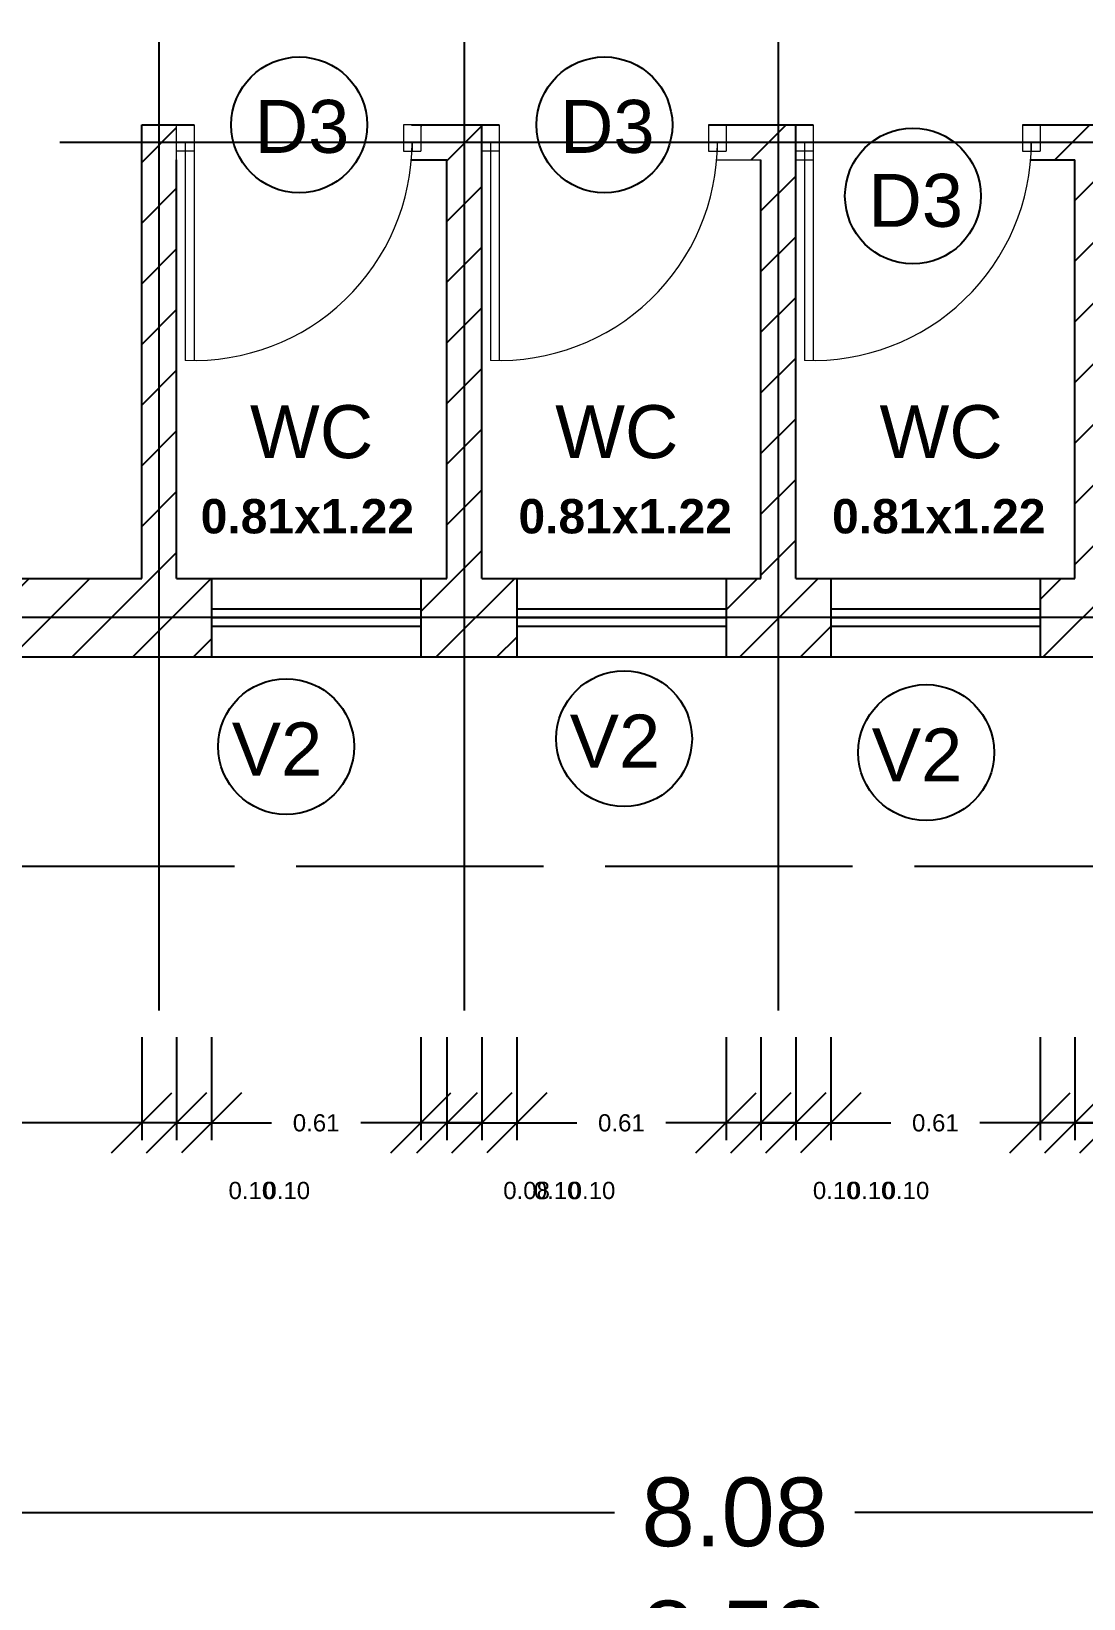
# Model space of a CAD drawing. Header units: metres. Extents: x 428 to 3974, y -4076 to 3914.
# Drawn here: x 916.366 to 919.43, y -376.481 to -371.915 of the extents above; entities that cross this region are included whole.
import ezdxf

# ---------------------------------------------------------------- set-up
doc = ezdxf.new("R2010")
doc.units = ezdxf.units.M
doc.header["$MEASUREMENT"] = 0
doc.header["$PDMODE"] = 2
doc.linetypes.add('ACAD_ISO02W100', pattern=[15, 12, -3])
doc.linetypes.add('CONTINOUS', pattern=[0])
for name, color, linetype in [('Dimension', 7, 'Continuous'), ('Frame', 7, 'Continuous'), ('Roof', 221, 'CONTINOUS'), ('trench', 7, 'Continuous'), ('wall', 150, 'Continuous'), ('window', 2, 'Continuous')]:
    doc.layers.add(name, color=color, linetype=linetype)
doc.layers.add('Doors', color=3, linetype='Continuous', lineweight=20)
doc.styles.add('labor camp', font='arial.ttf')
doc.dimstyles.new('1@100', dxfattribs={"dimtxt": 0.2, "dimasz": 0.175, "dimexe": 0.18, "dimexo": 0.0625, "dimgap": 0.09, "dimtad": 0, "dimtih": 1, "dimtoh": 1, "dimzin": 0, "dimdsep": 46, "dimtxsty": 'labor camp', "dimblk": 'OBLIQUE', "dimcen": 0.09, "dimadec": 0, "dimazin": 0, "dimtfac": 1, "dimtofl": 0, "dimtmove": 1, "dimatfit": 3, "dimfxl": 0.525, "dimfxlon": 1, "dimtolj": 1, "dimtzin": 0, "dimarcsym": 0})
doc.dimstyles.new('Copy of 1@50', dxfattribs={"dimtxt": 0.05, "dimasz": 0.175, "dimexe": 0.05, "dimexo": 0.0625, "dimgap": 0.09, "dimtad": 0, "dimtih": 1, "dimtoh": 1, "dimzin": 0, "dimdsep": 46, "dimtxsty": 'labor camp', "dimblk": 'OBLIQUE', "dimcen": 0.09, "dimadec": 0, "dimazin": 0, "dimtfac": 1, "dimtofl": 0, "dimtmove": 1, "dimatfit": 3, "dimfxl": 0.25, "dimfxlon": 1, "dimtolj": 1, "dimtzin": 0, "dimarcsym": 0})

# ---------------------------------------------------------------- blocks, each defined once
blk = doc.blocks.new('_Oblique')
at = {"color": 0, "linetype": 'ByBlock', "lineweight": -2}
blk.add_line((-0.5, -0.5), (0.5, 0.5), dxfattribs=at)
blk = doc.blocks.new('*D197')
at = {"layer": 'Defpoints', "color": 0, "transparency": 16777216}
for p in [(914.1475, -373.7373), (922.6816, -373.7373), (922.6816, -376.5882)]:
    blk.add_point(p, dxfattribs=at)
at = {"layer": 'window', "color": 0, "lineweight": -2, "transparency": 16777216}
for p, q in [((914.1475, -376.0632), (914.1475, -376.7682)), ((922.6816, -376.0632), (922.6816, -376.7682)), ((914.1475, -376.5882), (918.0646, -376.5882)), ((922.6816, -376.5882), (918.7644, -376.5882))]:
    blk.add_line(p, q, dxfattribs=at)
at = {"layer": 'window', "color": 0, "lineweight": -2, "transparency": 16777216, "xscale": 0.175, "yscale": 0.175, "zscale": 0.175, "rotation": 180}
blk.add_blockref('_Oblique', (914.1475, -376.5882), dxfattribs=at)
at = {"layer": 'window', "color": 0, "lineweight": -2, "transparency": 16777216, "xscale": 0.175, "yscale": 0.175, "zscale": 0.175}
blk.add_blockref('_Oblique', (922.6816, -376.5882), dxfattribs=at)
at = {"layer": 'window', "color": 0, "lineweight": 5, "transparency": 16777216, "insert": (918.4145, -376.5882), "char_height": 0.2, "attachment_point": 5, "style": 'labor camp'}
blk.add_mtext('\\A1;8.53', dxfattribs=at)
blk = doc.blocks.new('*D198')
at = {"layer": 'Defpoints', "color": 0, "transparency": 16777216}
for p in [(914.3761, -373.5087), (922.453, -373.5087), (922.453, -376.2296)]:
    blk.add_point(p, dxfattribs=at)
at = {"layer": 'window', "color": 0, "lineweight": -2, "transparency": 16777216}
for p, q in [((914.3761, -375.7046), (914.3761, -376.4096)), ((922.453, -375.7046), (922.453, -376.4096)), ((914.3761, -376.2296), (918.0644, -376.2296)), ((922.453, -376.2296), (918.7646, -376.2296))]:
    blk.add_line(p, q, dxfattribs=at)
at = {"layer": 'window', "color": 0, "lineweight": -2, "transparency": 16777216, "xscale": 0.175, "yscale": 0.175, "zscale": 0.175, "rotation": 180}
blk.add_blockref('_Oblique', (914.3761, -376.2296), dxfattribs=at)
at = {"layer": 'window', "color": 0, "lineweight": -2, "transparency": 16777216, "xscale": 0.175, "yscale": 0.175, "zscale": 0.175}
blk.add_blockref('_Oblique', (922.453, -376.2296), dxfattribs=at)
at = {"layer": 'window', "color": 0, "lineweight": 5, "transparency": 16777216, "insert": (918.4145, -376.2296), "char_height": 0.2, "attachment_point": 5, "style": 'labor camp'}
blk.add_mtext('\\A1;8.08', dxfattribs=at)
blk = doc.blocks.new('*D199')
at = {"layer": 'Defpoints', "color": 0, "transparency": 16777216}
for p in [(913.5375, -374.3473), (923.2916, -374.3473), (923.2916, -376.8908)]:
    blk.add_point(p, dxfattribs=at)
at = {"layer": 'window', "color": 0, "lineweight": -2, "transparency": 16777216}
for p, q in [((913.5375, -376.3658), (913.5375, -377.0708)), ((923.2916, -376.3658), (923.2916, -377.0708)), ((913.5375, -376.8908), (918.064, -376.8908)), ((923.2916, -376.8908), (918.765, -376.8908))]:
    blk.add_line(p, q, dxfattribs=at)
at = {"layer": 'window', "color": 0, "lineweight": -2, "transparency": 16777216, "xscale": 0.175, "yscale": 0.175, "zscale": 0.175, "rotation": 180}
blk.add_blockref('_Oblique', (913.5375, -376.8908), dxfattribs=at)
at = {"layer": 'window', "color": 0, "lineweight": -2, "transparency": 16777216, "xscale": 0.175, "yscale": 0.175, "zscale": 0.175}
blk.add_blockref('_Oblique', (923.2916, -376.8908), dxfattribs=at)
at = {"layer": 'window', "color": 0, "lineweight": 5, "transparency": 16777216, "insert": (918.4145, -376.8908), "char_height": 0.2, "attachment_point": 5, "style": 'labor camp'}
blk.add_mtext('\\A1;9.75', dxfattribs=at)
blk = doc.blocks.new('*D314')
at = {"layer": 'Defpoints', "color": 0, "transparency": 16777216}
for p in [(914.3761, -373.5087), (916.6874, -373.5087), (916.6874, -375.0951)]:
    blk.add_point(p, dxfattribs=at)
at = {"layer": 'trench', "color": 0, "lineweight": -2, "transparency": 16777216}
for p, q in [((914.3761, -374.8451), (914.3761, -375.1451)), ((916.6874, -374.8451), (916.6874, -375.1451)), ((914.3761, -375.0951), (915.3812, -375.0951)), ((916.6874, -375.0951), (915.6823, -375.0951))]:
    blk.add_line(p, q, dxfattribs=at)
at = {"layer": 'trench', "color": 0, "lineweight": -2, "transparency": 16777216, "xscale": 0.175, "yscale": 0.175, "zscale": 0.175, "rotation": 180}
blk.add_blockref('_Oblique', (914.3761, -375.0951), dxfattribs=at)
at = {"layer": 'trench', "color": 0, "lineweight": -2, "transparency": 16777216, "xscale": 0.175, "yscale": 0.175, "zscale": 0.175}
blk.add_blockref('_Oblique', (916.6874, -375.0951), dxfattribs=at)
at = {"layer": 'trench', "color": 0, "transparency": 16777216, "insert": (915.5318, -375.0951), "char_height": 0.05, "attachment_point": 5, "style": 'labor camp'}
blk.add_mtext('\\A1;2.31', dxfattribs=at)
blk = doc.blocks.new('*D315')
at = {"layer": 'Defpoints', "color": 0, "transparency": 16777216}
for p in [(916.6874, -373.5087), (916.789, -373.5087), (916.789, -375.0951)]:
    blk.add_point(p, dxfattribs=at)
at = {"layer": 'trench', "color": 0, "lineweight": -2, "transparency": 16777216}
for p, q in [((916.6874, -374.8451), (916.6874, -375.1451)), ((916.789, -374.8451), (916.789, -375.1451)), ((916.6874, -375.0951), (916.5124, -375.0951)), ((916.789, -375.0951), (916.964, -375.0951))]:
    blk.add_line(p, q, dxfattribs=at)
at = {"layer": 'trench', "color": 0, "lineweight": -2, "transparency": 16777216, "xscale": 0.175, "yscale": 0.175, "zscale": 0.175}
blk.add_blockref('_Oblique', (916.6874, -375.0951), dxfattribs=at)
at = {"layer": 'trench', "color": 0, "lineweight": -2, "transparency": 16777216, "xscale": 0.175, "yscale": 0.175, "zscale": 0.175, "rotation": 180}
blk.add_blockref('_Oblique', (916.789, -375.0951), dxfattribs=at)
at = {"layer": 'trench', "color": 0, "transparency": 16777216, "insert": (917.0082, -375.2922), "char_height": 0.05, "attachment_point": 5, "style": 'labor camp'}
blk.add_mtext('\\A1;0.10', dxfattribs=at)
blk = doc.blocks.new('*D316')
at = {"layer": 'Defpoints', "color": 0, "transparency": 16777216}
for p in [(916.789, -373.5087), (916.8906, -373.5087), (916.8906, -375.0951)]:
    blk.add_point(p, dxfattribs=at)
at = {"layer": 'trench', "color": 0, "lineweight": -2, "transparency": 16777216}
for p, q in [((916.789, -374.8451), (916.789, -375.1451)), ((916.8906, -374.8451), (916.8906, -375.1451)), ((916.789, -375.0951), (916.614, -375.0951)), ((916.8906, -375.0951), (917.0656, -375.0951))]:
    blk.add_line(p, q, dxfattribs=at)
at = {"layer": 'trench', "color": 0, "lineweight": -2, "transparency": 16777216, "xscale": 0.175, "yscale": 0.175, "zscale": 0.175}
blk.add_blockref('_Oblique', (916.789, -375.0951), dxfattribs=at)
at = {"layer": 'trench', "color": 0, "lineweight": -2, "transparency": 16777216, "xscale": 0.175, "yscale": 0.175, "zscale": 0.175, "rotation": 180}
blk.add_blockref('_Oblique', (916.8906, -375.0951), dxfattribs=at)
at = {"layer": 'trench', "color": 0, "transparency": 16777216, "insert": (917.1098, -375.2922), "char_height": 0.05, "attachment_point": 5, "style": 'labor camp'}
blk.add_mtext('\\A1;0.10', dxfattribs=at)
blk = doc.blocks.new('*D317')
at = {"layer": 'Defpoints', "color": 0, "transparency": 16777216}
for p in [(916.8906, -373.5087), (917.5002, -373.5087), (917.5002, -375.0951)]:
    blk.add_point(p, dxfattribs=at)
at = {"layer": 'trench', "color": 0, "lineweight": -2, "transparency": 16777216}
for p, q in [((916.8906, -374.8451), (916.8906, -375.1451)), ((917.5002, -374.8451), (917.5002, -375.1451)), ((916.8906, -375.0951), (917.0453, -375.0951)), ((917.5002, -375.0951), (917.3455, -375.0951))]:
    blk.add_line(p, q, dxfattribs=at)
at = {"layer": 'trench', "color": 0, "lineweight": -2, "transparency": 16777216, "xscale": 0.175, "yscale": 0.175, "zscale": 0.175, "rotation": 180}
blk.add_blockref('_Oblique', (916.8906, -375.0951), dxfattribs=at)
at = {"layer": 'trench', "color": 0, "lineweight": -2, "transparency": 16777216, "xscale": 0.175, "yscale": 0.175, "zscale": 0.175}
blk.add_blockref('_Oblique', (917.5002, -375.0951), dxfattribs=at)
at = {"layer": 'trench', "color": 0, "transparency": 16777216, "insert": (917.1954, -375.0951), "char_height": 0.05, "attachment_point": 5, "style": 'labor camp'}
blk.add_mtext('\\A1;0.61', dxfattribs=at)
blk = doc.blocks.new('*D318')
at = {"layer": 'Defpoints', "color": 0, "transparency": 16777216}
for p in [(917.5002, -373.5087), (917.5764, -373.5087), (917.5764, -375.0951)]:
    blk.add_point(p, dxfattribs=at)
at = {"layer": 'trench', "color": 0, "lineweight": -2, "transparency": 16777216}
for p, q in [((917.5002, -374.8451), (917.5002, -375.1451)), ((917.5764, -374.8451), (917.5764, -375.1451)), ((917.5002, -375.0951), (917.3252, -375.0951)), ((917.5764, -375.0951), (917.7514, -375.0951))]:
    blk.add_line(p, q, dxfattribs=at)
at = {"layer": 'trench', "color": 0, "lineweight": -2, "transparency": 16777216, "xscale": 0.175, "yscale": 0.175, "zscale": 0.175}
blk.add_blockref('_Oblique', (917.5002, -375.0951), dxfattribs=at)
at = {"layer": 'trench', "color": 0, "lineweight": -2, "transparency": 16777216, "xscale": 0.175, "yscale": 0.175, "zscale": 0.175, "rotation": 180}
blk.add_blockref('_Oblique', (917.5764, -375.0951), dxfattribs=at)
at = {"layer": 'trench', "color": 0, "transparency": 16777216, "insert": (917.8083, -375.2922), "char_height": 0.05, "attachment_point": 5, "style": 'labor camp'}
blk.add_mtext('\\A1;0.08', dxfattribs=at)
blk = doc.blocks.new('*D319')
at = {"layer": 'Defpoints', "color": 0, "transparency": 16777216}
for p in [(917.5764, -373.5087), (917.678, -373.5087), (917.678, -375.0951)]:
    blk.add_point(p, dxfattribs=at)
at = {"layer": 'trench', "color": 0, "lineweight": -2, "transparency": 16777216}
for p, q in [((917.5764, -374.8451), (917.5764, -375.1451)), ((917.678, -374.8451), (917.678, -375.1451)), ((917.5764, -375.0951), (917.4014, -375.0951)), ((917.678, -375.0951), (917.853, -375.0951))]:
    blk.add_line(p, q, dxfattribs=at)
at = {"layer": 'trench', "color": 0, "lineweight": -2, "transparency": 16777216, "xscale": 0.175, "yscale": 0.175, "zscale": 0.175}
blk.add_blockref('_Oblique', (917.5764, -375.0951), dxfattribs=at)
at = {"layer": 'trench', "color": 0, "lineweight": -2, "transparency": 16777216, "xscale": 0.175, "yscale": 0.175, "zscale": 0.175, "rotation": 180}
blk.add_blockref('_Oblique', (917.678, -375.0951), dxfattribs=at)
at = {"layer": 'trench', "color": 0, "transparency": 16777216, "insert": (917.8972, -375.2922), "char_height": 0.05, "attachment_point": 5, "style": 'labor camp'}
blk.add_mtext('\\A1;0.10', dxfattribs=at)
blk = doc.blocks.new('*D320')
at = {"layer": 'Defpoints', "color": 0, "transparency": 16777216}
for p in [(917.678, -373.5087), (917.7796, -373.5087), (917.7796, -375.0951)]:
    blk.add_point(p, dxfattribs=at)
at = {"layer": 'trench', "color": 0, "lineweight": -2, "transparency": 16777216}
for p, q in [((917.678, -374.8451), (917.678, -375.1451)), ((917.7796, -374.8451), (917.7796, -375.1451)), ((917.678, -375.0951), (917.503, -375.0951)), ((917.7796, -375.0951), (917.9546, -375.0951))]:
    blk.add_line(p, q, dxfattribs=at)
at = {"layer": 'trench', "color": 0, "lineweight": -2, "transparency": 16777216, "xscale": 0.175, "yscale": 0.175, "zscale": 0.175}
blk.add_blockref('_Oblique', (917.678, -375.0951), dxfattribs=at)
at = {"layer": 'trench', "color": 0, "lineweight": -2, "transparency": 16777216, "xscale": 0.175, "yscale": 0.175, "zscale": 0.175, "rotation": 180}
blk.add_blockref('_Oblique', (917.7796, -375.0951), dxfattribs=at)
at = {"layer": 'trench', "color": 0, "transparency": 16777216, "insert": (917.9988, -375.2922), "char_height": 0.05, "attachment_point": 5, "style": 'labor camp'}
blk.add_mtext('\\A1;0.10', dxfattribs=at)
blk = doc.blocks.new('*D321')
at = {"layer": 'Defpoints', "color": 0, "transparency": 16777216}
for p in [(917.7796, -373.5087), (918.3891, -373.5087), (918.3891, -375.0951)]:
    blk.add_point(p, dxfattribs=at)
at = {"layer": 'trench', "color": 0, "lineweight": -2, "transparency": 16777216}
for p, q in [((917.7796, -374.8451), (917.7796, -375.1451)), ((918.3891, -374.8451), (918.3891, -375.1451)), ((917.7796, -375.0951), (917.9342, -375.0951)), ((918.3891, -375.0951), (918.2345, -375.0951))]:
    blk.add_line(p, q, dxfattribs=at)
at = {"layer": 'trench', "color": 0, "lineweight": -2, "transparency": 16777216, "xscale": 0.175, "yscale": 0.175, "zscale": 0.175, "rotation": 180}
blk.add_blockref('_Oblique', (917.7796, -375.0951), dxfattribs=at)
at = {"layer": 'trench', "color": 0, "lineweight": -2, "transparency": 16777216, "xscale": 0.175, "yscale": 0.175, "zscale": 0.175}
blk.add_blockref('_Oblique', (918.3891, -375.0951), dxfattribs=at)
at = {"layer": 'trench', "color": 0, "transparency": 16777216, "insert": (918.0844, -375.0951), "char_height": 0.05, "attachment_point": 5, "style": 'labor camp'}
blk.add_mtext('\\A1;0.61', dxfattribs=at)
blk = doc.blocks.new('*D322')
at = {"layer": 'Defpoints', "color": 0, "transparency": 16777216}
for p in [(918.3891, -373.5087), (918.4907, -373.5087), (918.4907, -375.0951)]:
    blk.add_point(p, dxfattribs=at)
at = {"layer": 'trench', "color": 0, "lineweight": -2, "transparency": 16777216}
for p, q in [((918.3891, -374.8451), (918.3891, -375.1451)), ((918.4907, -374.8451), (918.4907, -375.1451)), ((918.3891, -375.0951), (918.2141, -375.0951)), ((918.4907, -375.0951), (918.6657, -375.0951))]:
    blk.add_line(p, q, dxfattribs=at)
at = {"layer": 'trench', "color": 0, "lineweight": -2, "transparency": 16777216, "xscale": 0.175, "yscale": 0.175, "zscale": 0.175}
blk.add_blockref('_Oblique', (918.3891, -375.0951), dxfattribs=at)
at = {"layer": 'trench', "color": 0, "lineweight": -2, "transparency": 16777216, "xscale": 0.175, "yscale": 0.175, "zscale": 0.175, "rotation": 180}
blk.add_blockref('_Oblique', (918.4907, -375.0951), dxfattribs=at)
at = {"layer": 'trench', "color": 0, "transparency": 16777216, "insert": (918.7099, -375.2922), "char_height": 0.05, "attachment_point": 5, "style": 'labor camp'}
blk.add_mtext('\\A1;0.10', dxfattribs=at)
blk = doc.blocks.new('*D323')
at = {"layer": 'Defpoints', "color": 0, "transparency": 16777216}
for p in [(918.4907, -373.5087), (918.5923, -373.5087), (918.5923, -375.0951)]:
    blk.add_point(p, dxfattribs=at)
at = {"layer": 'trench', "color": 0, "lineweight": -2, "transparency": 16777216}
for p, q in [((918.4907, -374.8451), (918.4907, -375.1451)), ((918.5923, -374.8451), (918.5923, -375.1451)), ((918.4907, -375.0951), (918.3157, -375.0951)), ((918.5923, -375.0951), (918.7673, -375.0951))]:
    blk.add_line(p, q, dxfattribs=at)
at = {"layer": 'trench', "color": 0, "lineweight": -2, "transparency": 16777216, "xscale": 0.175, "yscale": 0.175, "zscale": 0.175}
blk.add_blockref('_Oblique', (918.4907, -375.0951), dxfattribs=at)
at = {"layer": 'trench', "color": 0, "lineweight": -2, "transparency": 16777216, "xscale": 0.175, "yscale": 0.175, "zscale": 0.175, "rotation": 180}
blk.add_blockref('_Oblique', (918.5923, -375.0951), dxfattribs=at)
at = {"layer": 'trench', "color": 0, "transparency": 16777216, "insert": (918.8115, -375.2922), "char_height": 0.05, "attachment_point": 5, "style": 'labor camp'}
blk.add_mtext('\\A1;0.10', dxfattribs=at)
blk = doc.blocks.new('*D324')
at = {"layer": 'Defpoints', "color": 0, "transparency": 16777216}
for p in [(918.5923, -373.5087), (918.6939, -373.5087), (918.6939, -375.0951)]:
    blk.add_point(p, dxfattribs=at)
at = {"layer": 'trench', "color": 0, "lineweight": -2, "transparency": 16777216}
for p, q in [((918.5923, -374.8451), (918.5923, -375.1451)), ((918.6939, -374.8451), (918.6939, -375.1451)), ((918.5923, -375.0951), (918.4173, -375.0951)), ((918.6939, -375.0951), (918.8689, -375.0951))]:
    blk.add_line(p, q, dxfattribs=at)
at = {"layer": 'trench', "color": 0, "lineweight": -2, "transparency": 16777216, "xscale": 0.175, "yscale": 0.175, "zscale": 0.175}
blk.add_blockref('_Oblique', (918.5923, -375.0951), dxfattribs=at)
at = {"layer": 'trench', "color": 0, "lineweight": -2, "transparency": 16777216, "xscale": 0.175, "yscale": 0.175, "zscale": 0.175, "rotation": 180}
blk.add_blockref('_Oblique', (918.6939, -375.0951), dxfattribs=at)
at = {"layer": 'trench', "color": 0, "transparency": 16777216, "insert": (918.9131, -375.2922), "char_height": 0.05, "attachment_point": 5, "style": 'labor camp'}
blk.add_mtext('\\A1;0.10', dxfattribs=at)
blk = doc.blocks.new('*D325')
at = {"layer": 'Defpoints', "color": 0, "transparency": 16777216}
for p in [(918.6939, -373.5087), (919.3035, -373.5087), (919.3035, -375.0951)]:
    blk.add_point(p, dxfattribs=at)
at = {"layer": 'trench', "color": 0, "lineweight": -2, "transparency": 16777216}
for p, q in [((918.6939, -374.8451), (918.6939, -375.1451)), ((919.3035, -374.8451), (919.3035, -375.1451)), ((918.6939, -375.0951), (918.8486, -375.0951)), ((919.3035, -375.0951), (919.1488, -375.0951))]:
    blk.add_line(p, q, dxfattribs=at)
at = {"layer": 'trench', "color": 0, "lineweight": -2, "transparency": 16777216, "xscale": 0.175, "yscale": 0.175, "zscale": 0.175, "rotation": 180}
blk.add_blockref('_Oblique', (918.6939, -375.0951), dxfattribs=at)
at = {"layer": 'trench', "color": 0, "lineweight": -2, "transparency": 16777216, "xscale": 0.175, "yscale": 0.175, "zscale": 0.175}
blk.add_blockref('_Oblique', (919.3035, -375.0951), dxfattribs=at)
at = {"layer": 'trench', "color": 0, "transparency": 16777216, "insert": (918.9987, -375.0951), "char_height": 0.05, "attachment_point": 5, "style": 'labor camp'}
blk.add_mtext('\\A1;0.61', dxfattribs=at)
blk = doc.blocks.new('*D326')
at = {"layer": 'Defpoints', "color": 0, "transparency": 16777216}
for p in [(919.3035, -373.5087), (919.4051, -373.5087), (919.4051, -375.0951)]:
    blk.add_point(p, dxfattribs=at)
at = {"layer": 'trench', "color": 0, "lineweight": -2, "transparency": 16777216}
for p, q in [((919.3035, -374.8451), (919.3035, -375.1451)), ((919.4051, -374.8451), (919.4051, -375.1451)), ((919.3035, -375.0951), (919.1285, -375.0951)), ((919.4051, -375.0951), (919.5801, -375.0951))]:
    blk.add_line(p, q, dxfattribs=at)
at = {"layer": 'trench', "color": 0, "lineweight": -2, "transparency": 16777216, "xscale": 0.175, "yscale": 0.175, "zscale": 0.175}
blk.add_blockref('_Oblique', (919.3035, -375.0951), dxfattribs=at)
at = {"layer": 'trench', "color": 0, "lineweight": -2, "transparency": 16777216, "xscale": 0.175, "yscale": 0.175, "zscale": 0.175, "rotation": 180}
blk.add_blockref('_Oblique', (919.4051, -375.0951), dxfattribs=at)
at = {"layer": 'trench', "color": 0, "transparency": 16777216, "insert": (919.6243, -375.2922), "char_height": 0.05, "attachment_point": 5, "style": 'labor camp'}
blk.add_mtext('\\A1;0.10', dxfattribs=at)
blk = doc.blocks.new('*D327')
at = {"layer": 'Defpoints', "color": 0, "transparency": 16777216}
for p in [(919.4051, -373.5087), (919.5067, -373.5087), (919.5067, -375.0951)]:
    blk.add_point(p, dxfattribs=at)
at = {"layer": 'trench', "color": 0, "lineweight": -2, "transparency": 16777216}
for p, q in [((919.4051, -374.8451), (919.4051, -375.1451)), ((919.5067, -374.8451), (919.5067, -375.1451)), ((919.4051, -375.0951), (919.2301, -375.0951)), ((919.5067, -375.0951), (919.6817, -375.0951))]:
    blk.add_line(p, q, dxfattribs=at)
at = {"layer": 'trench', "color": 0, "lineweight": -2, "transparency": 16777216, "xscale": 0.175, "yscale": 0.175, "zscale": 0.175}
blk.add_blockref('_Oblique', (919.4051, -375.0951), dxfattribs=at)
at = {"layer": 'trench', "color": 0, "lineweight": -2, "transparency": 16777216, "xscale": 0.175, "yscale": 0.175, "zscale": 0.175, "rotation": 180}
blk.add_blockref('_Oblique', (919.5067, -375.0951), dxfattribs=at)
at = {"layer": 'trench', "color": 0, "transparency": 16777216, "insert": (919.7259, -375.2922), "char_height": 0.05, "attachment_point": 5, "style": 'labor camp'}
blk.add_mtext('\\A1;0.10', dxfattribs=at)
blk = doc.blocks.new('*D328')
at = {"layer": 'Defpoints', "color": 0, "transparency": 16777216}
for p in [(919.5067, -373.5087), (919.6083, -373.5087), (919.6083, -375.0951)]:
    blk.add_point(p, dxfattribs=at)
at = {"layer": 'trench', "color": 0, "lineweight": -2, "transparency": 16777216}
for p, q in [((919.5067, -374.8451), (919.5067, -375.1451)), ((919.6083, -374.8451), (919.6083, -375.1451)), ((919.5067, -375.0951), (919.3317, -375.0951)), ((919.6083, -375.0951), (919.7833, -375.0951))]:
    blk.add_line(p, q, dxfattribs=at)
at = {"layer": 'trench', "color": 0, "lineweight": -2, "transparency": 16777216, "xscale": 0.175, "yscale": 0.175, "zscale": 0.175}
blk.add_blockref('_Oblique', (919.5067, -375.0951), dxfattribs=at)
at = {"layer": 'trench', "color": 0, "lineweight": -2, "transparency": 16777216, "xscale": 0.175, "yscale": 0.175, "zscale": 0.175, "rotation": 180}
blk.add_blockref('_Oblique', (919.6083, -375.0951), dxfattribs=at)
at = {"layer": 'trench', "color": 0, "transparency": 16777216, "insert": (919.8275, -375.2922), "char_height": 0.05, "attachment_point": 5, "style": 'labor camp'}
blk.add_mtext('\\A1;0.10', dxfattribs=at)

msp = doc.modelspace()

# ---------------------------------------------------------------- hatches: boundary and pattern name
at = {"layer": 'trench'}
h = msp.add_hatch(dxfattribs=at)
h.set_pattern_fill('ANSI31', color=256)
h.set_pattern_definition([(45, (-40.89757, -1.05159), (-0.088388348, 0.088388348), [])])
h.paths.add_polyline_path([(922.6816, -369.3877), (922.199, -369.3877), (922.199, -369.502), (922.453, -369.502), (922.453, -373.5087), (922.199, -373.5087), (922.199, -373.7373), (922.6816, -373.7373)])
h.paths.add_polyline_path([(921.5894, -373.5087), (921.3354, -373.5087), (921.3354, -372.188), (921.1322, -372.188), (921.1322, -372.2642), (921.1063, -372.2642, -0.010019), (921.1048, -372.2896), (921.2338, -372.2896), (921.2338, -373.5087), (921.1322, -373.5087), (921.1322, -373.7373), (921.5894, -373.7373)])
h.paths.add_polyline_path([(920.5227, -373.5087), (920.4211, -373.5087), (920.4211, -372.188), (920.2179, -372.188), (920.2179, -372.2642), (920.192, -372.2642, -0.010019), (920.1904, -372.2896), (920.3195, -372.2896), (920.3195, -373.5087), (920.2179, -373.5087), (920.2179, -373.7373), (920.5227, -373.7373)])
h.paths.add_polyline_path([(919.6083, -373.5087), (919.5067, -373.5087), (919.5067, -372.188), (919.3035, -372.188), (919.3035, -372.2642), (919.2776, -372.2642, -0.010019), (919.2761, -372.2896), (919.4051, -372.2896), (919.4051, -373.5087), (919.3035, -373.5087), (919.3035, -373.7373), (919.6083, -373.7373)])
h.paths.add_polyline_path([(918.6939, -373.5087), (918.5923, -373.5087), (918.5923, -372.188), (918.3891, -372.188), (918.3891, -372.2642), (918.3632, -372.2642, -0.010019), (918.3617, -372.2896), (918.4907, -372.2896), (918.4907, -373.5087), (918.3891, -373.5087), (918.3891, -373.7373), (918.6939, -373.7373)])
h.paths.add_polyline_path([(917.7796, -373.5087), (917.678, -373.5087), (917.678, -372.2896), (917.678, -372.188), (917.5764, -372.188), (917.5002, -372.188), (917.5002, -372.2642), (917.4743, -372.2642, -0.010019), (917.4727, -372.2896), (917.5764, -372.2896), (917.5764, -373.5087), (917.5002, -373.5087), (917.5002, -373.7373), (917.7796, -373.7373)])
h.paths.add_polyline_path([(916.8906, -373.5087), (916.789, -373.5087), (916.789, -372.2896), (916.789, -372.188), (916.6874, -372.188), (916.6874, -373.5087), (914.3761, -373.5087), (914.3761, -372.1403), (914.2797, -372.1403), (914.2797, -373.7373), (916.8906, -373.7373)])
h.paths.add_polyline_path([(914.2797, -372.1403), (914.1475, -372.1403), (914.1475, -373.7373), (914.2797, -373.7373)])

# ---------------------------------------------------------------- linework, layer by layer
at = {"color": 5}
for p, q in [((916.6874, -372.188), (916.8398, -372.188)), ((917.5764, -372.188), (917.7288, -372.188)), ((918.3383, -372.188), (918.6431, -372.188)), ((919.2527, -372.188), (919.5575, -372.188)), ((919.2761, -372.2896), (919.4051, -372.2896)), ((919.2761, -372.2896), (919.4051, -372.2896)), ((918.2875, -373.5087), (918.4907, -373.5087)), ((918.5923, -373.5087), (919.1003, -373.5087)), ((918.6939, -373.5087), (919.4051, -373.5087))]:
    msp.add_line(p, q, dxfattribs=at)
at = {"color": 4}
for p, q in [((916.8906, -373.5087), (916.8906, -373.7373)), ((917.5002, -373.5087), (917.5002, -373.7373)), ((917.7796, -373.5087), (917.7796, -373.7373)), ((918.3891, -373.5087), (918.3891, -373.7373)), ((918.6939, -373.5087), (918.6939, -373.7373)), ((919.3035, -373.5087), (919.3035, -373.7373)), ((916.8906, -373.5976), (917.5002, -373.5976)), ((917.7796, -373.5976), (918.3891, -373.5976)), ((918.6939, -373.5976), (919.3035, -373.5976)), ((916.8906, -373.623), (917.5002, -373.623)), ((916.8906, -373.6484), (917.5002, -373.6484)), ((917.7796, -373.623), (918.3891, -373.623)), ((917.7796, -373.6484), (918.3891, -373.6484)), ((918.6939, -373.623), (919.3035, -373.623)), ((918.6939, -373.6484), (919.3035, -373.6484))]:
    msp.add_line(p, q, dxfattribs=at)
for centre in [(917.146, -372.1876), (918.035, -372.1876), (918.9333, -372.3948), (918.0922, -373.9758), (918.9719, -374.0161)]:
    msp.add_circle(centre, 0.1978)
at = {"layer": 'Dimension'}
msp.add_circle((917.108, -373.9988), 0.1978, dxfattribs=at)
at = {"layer": 'Doors'}
for p, q in [((917.6272, -371.9469), (917.6272, -372.188)), ((916.789, -372.188), (916.8398, -372.188)), ((916.789, -372.2896), (916.789, -372.188)), ((916.8398, -372.188), (916.8398, -372.2642)), ((917.5002, -372.188), (917.4494, -372.188)), ((917.4494, -372.188), (917.4494, -372.2642)), ((917.5002, -372.188), (917.5002, -372.2642)), ((917.678, -372.188), (917.7288, -372.188)), ((917.7288, -372.188), (917.7288, -372.2642)), ((918.3891, -372.188), (918.3383, -372.188)), ((918.3383, -372.188), (918.3383, -372.2642)), ((918.3891, -372.188), (918.3891, -372.2642)), ((918.5923, -372.188), (918.6431, -372.188)), ((918.5923, -372.2896), (918.5923, -372.188)), ((918.6431, -372.188), (918.6431, -372.2642)), ((919.3035, -372.188), (919.2527, -372.188)), ((919.2527, -372.188), (919.2527, -372.2642)), ((919.3035, -372.188), (919.3035, -372.2642)), ((916.8144, -372.2388), (916.8144, -372.2642)), ((916.8398, -372.2388), (916.8144, -372.2388)), ((917.4494, -372.2388), (917.4748, -372.2388)), ((917.4748, -372.2388), (917.4748, -372.2642)), ((917.7034, -372.2388), (917.7034, -372.2642)), ((917.7288, -372.2388), (917.7034, -372.2388)), ((918.3383, -372.2388), (918.3637, -372.2388)), ((918.3637, -372.2388), (918.3637, -372.2642)), ((918.6177, -372.2388), (918.6177, -372.2642)), ((918.6431, -372.2388), (918.6177, -372.2388)), ((919.2527, -372.2388), (919.2781, -372.2388)), ((919.2781, -372.2388), (919.2781, -372.2642)), ((916.8398, -372.2642), (916.789, -372.2642)), ((916.8144, -372.2642), (916.8144, -372.8737)), ((916.8398, -372.2642), (916.8398, -372.8737)), ((917.4494, -372.2642), (917.5002, -372.2642)), ((917.4727, -372.2896), (917.5764, -372.2896)), ((917.7288, -372.2642), (917.678, -372.2642)), ((917.7034, -372.2642), (917.7034, -372.8737)), ((917.7288, -372.2642), (917.7288, -372.8737)), ((918.3383, -372.2642), (918.3891, -372.2642)), ((918.3617, -372.2896), (918.4907, -372.2896)), ((918.3617, -372.2896), (918.4907, -372.2896)), ((918.6431, -372.2642), (918.5923, -372.2642)), ((918.5923, -372.2896), (918.6431, -372.2896)), ((918.5923, -372.2896), (918.6431, -372.2896)), ((918.6177, -372.2642), (918.6177, -372.8737)), ((918.6431, -372.2642), (918.6431, -372.8737)), ((919.2527, -372.2642), (919.3035, -372.2642))]:
    msp.add_line(p, q, dxfattribs=at)
at = {"layer": 'Doors', "color": 5}
for points in [[(916.6874, -372.188), (916.789, -372.188)], [(917.5764, -372.188), (917.678, -372.188)]]:
    msp.add_lwpolyline(points, dxfattribs=at)
at = {"layer": 'Doors'}
for centre in [(916.8398, -372.2388), (917.7288, -372.2388), (918.6431, -372.2388)]:
    msp.add_arc(centre, 0.635, 267.7076, 0, dxfattribs=at)
at = {"layer": 'Frame', "color": 3}
for p, q in [((916.7382, -374.7671), (916.7382, -371.9469)), ((917.6272, -374.7671), (917.6272, -371.9469)), ((918.5415, -374.7671), (918.5415, -371.9469)), ((921.4272, -372.2388), (916.4493, -372.2388)), ((923.8825, -373.623), (913.6034, -373.623))]:
    msp.add_line(p, q, dxfattribs=at)
at = {"layer": 'Roof', "linetype": 'ACAD_ISO02W100', "ltscale": 0.06}
msp.add_line((913.5375, -374.3473), (923.2916, -374.3473), dxfattribs=at)
at = {"layer": 'wall', "color": 5}
for p, q in [((916.6874, -373.5087), (916.6874, -372.188)), ((917.4727, -372.188), (917.5764, -372.188)), ((917.678, -372.2896), (917.678, -372.188)), ((918.5923, -373.5087), (918.5923, -372.188)), ((916.789, -373.5087), (916.789, -372.2896)), ((917.4727, -372.2896), (917.5764, -372.2896)), ((917.5764, -373.5087), (917.5764, -372.2896)), ((917.678, -373.5087), (917.678, -372.2896)), ((918.4907, -373.5087), (918.4907, -372.2896)), ((919.4051, -373.5087), (919.4051, -372.2896)), ((914.3761, -373.5087), (916.6874, -373.5087)), ((916.789, -373.5087), (917.5764, -373.5087)), ((916.789, -373.5087), (917.5764, -373.5087)), ((917.678, -373.5087), (917.8812, -373.5087)), ((917.678, -373.5087), (918.4907, -373.5087)), ((914.1475, -373.7373), (922.6816, -373.7373))]:
    msp.add_line(p, q, dxfattribs=at)

# ---------------------------------------------------------------- texts
at = {"layer": 'Dimension', "attachment_point": 1, "style": 'labor camp'}
for s, insert, char_height, width in [('D3', (917.0164, -372.1149), 0.1543, 0.093928), ('D3', (917.9054, -372.1149), 0.1543, 0.093928), ('D3', (918.8037, -372.3303), 0.1543, 0.093928), ('WC', (917.0025, -373.0042), 0.1543, 1.098589), ('WC', (917.8914, -373.0042), 0.1543, 1.098589), ('WC', (918.8359, -373.0042), 0.1543, 1.098589), ('{\\fArial|b1|i0|c0|p34; 0.81x1.22}', (916.8204, -373.2777), 0.1, 1.414336), ('{\\fArial|b1|i0|c0|p34; 0.81x1.22}', (917.7458, -373.2777), 0.1, 1.414336), ('{\\fArial|b1|i0|c0|p34; 0.81x1.22}', (918.6591, -373.2777), 0.1, 1.414336), ('V2', (916.9495, -373.9287), 0.1543, 0.093928), ('V2', (917.9337, -373.9056), 0.1543, 0.093928), ('V2', (918.8134, -373.946), 0.1543, 0.093928)]:
    msp.add_mtext(s, dxfattribs=dict(at, insert=insert, char_height=char_height, width=width))

# ---------------------------------------------------------------- dimensions: what is measured, and where the dimension line sits
at = {"layer": 'trench'}
for base, p1, p2, picture, middle in [((916.6874, -375.0951), (914.3761, -373.5087), (916.6874, -373.5087), '*D314', (915.5318, -375.0951)), ((916.789, -375.0951), (916.6874, -373.5087), (916.789, -373.5087), '*D315', (917.0082, -375.2922)), ((916.8906, -375.0951), (916.789, -373.5087), (916.8906, -373.5087), '*D316', (917.1098, -375.2922)), ((917.5002, -375.0951), (916.8906, -373.5087), (917.5002, -373.5087), '*D317', (917.1954, -375.0951)), ((917.5764, -375.0951), (917.5002, -373.5087), (917.5764, -373.5087), '*D318', (917.8083, -375.2922)), ((917.678, -375.0951), (917.5764, -373.5087), (917.678, -373.5087), '*D319', (917.8972, -375.2922)), ((917.7796, -375.0951), (917.678, -373.5087), (917.7796, -373.5087), '*D320', (917.9988, -375.2922)), ((918.3891, -375.0951), (917.7796, -373.5087), (918.3891, -373.5087), '*D321', (918.0844, -375.0951)), ((918.4907, -375.0951), (918.3891, -373.5087), (918.4907, -373.5087), '*D322', (918.7099, -375.2922)), ((918.5923, -375.0951), (918.4907, -373.5087), (918.5923, -373.5087), '*D323', (918.8115, -375.2922)), ((918.6939, -375.0951), (918.5923, -373.5087), (918.6939, -373.5087), '*D324', (918.9131, -375.2922)), ((919.3035, -375.0951), (918.6939, -373.5087), (919.3035, -373.5087), '*D325', (918.9987, -375.0951)), ((919.4051, -375.0951), (919.3035, -373.5087), (919.4051, -373.5087), '*D326', (919.6243, -375.2922)), ((919.5067, -375.0951), (919.4051, -373.5087), (919.5067, -373.5087), '*D327', (919.7259, -375.2922)), ((919.6083, -375.0951), (919.5067, -373.5087), (919.6083, -373.5087), '*D328', (919.8275, -375.2922))]:
    dim = msp.add_linear_dim(base=base, p1=p1, p2=p2, dimstyle='Copy of 1@50', dxfattribs=at)
    dim.commit()
    dim.dimension.update_dxf_attribs({"geometry": picture, "text_midpoint": middle})
at = {"layer": 'window', "color": 0, "lineweight": 5}
for base, p1, p2, picture, middle in [((922.453, -376.2296), (914.3761, -373.5087), (922.453, -373.5087), '*D198', (918.4145, -376.2296)), ((922.6816, -376.5882), (914.1475, -373.7373), (922.6816, -373.7373), '*D197', (918.4145, -376.5882)), ((923.2916, -376.8908), (913.5375, -374.3473), (923.2916, -374.3473), '*D199', (918.4145, -376.8908))]:
    dim = msp.add_linear_dim(base=base, p1=p1, p2=p2, dimstyle='1@100', dxfattribs=at)
    dim.commit()
    dim.dimension.update_dxf_attribs({"geometry": picture, "text_midpoint": middle})

doc.saveas('drawing.dxf')
